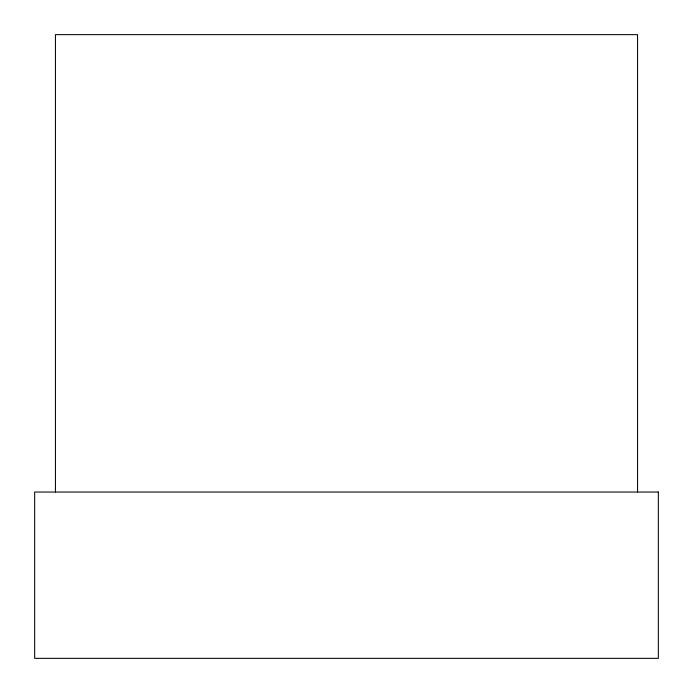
<?xml version="1.0" encoding="UTF-8"?>
<svg xmlns="http://www.w3.org/2000/svg" width="693" height="693" viewBox="0 0 693 693"><rect width="100%" height="100%" fill="white"/><g stroke="black" fill="none" stroke-linecap="round" stroke-linejoin="round"><path stroke-width="1.04" d="M637.56 492.03L637.56 34.65L55.44 34.65L55.44 492.03M658.35 492.03L34.65 492.03L34.65 658.35L658.35 658.35L658.35 492.03"/></g></svg>
